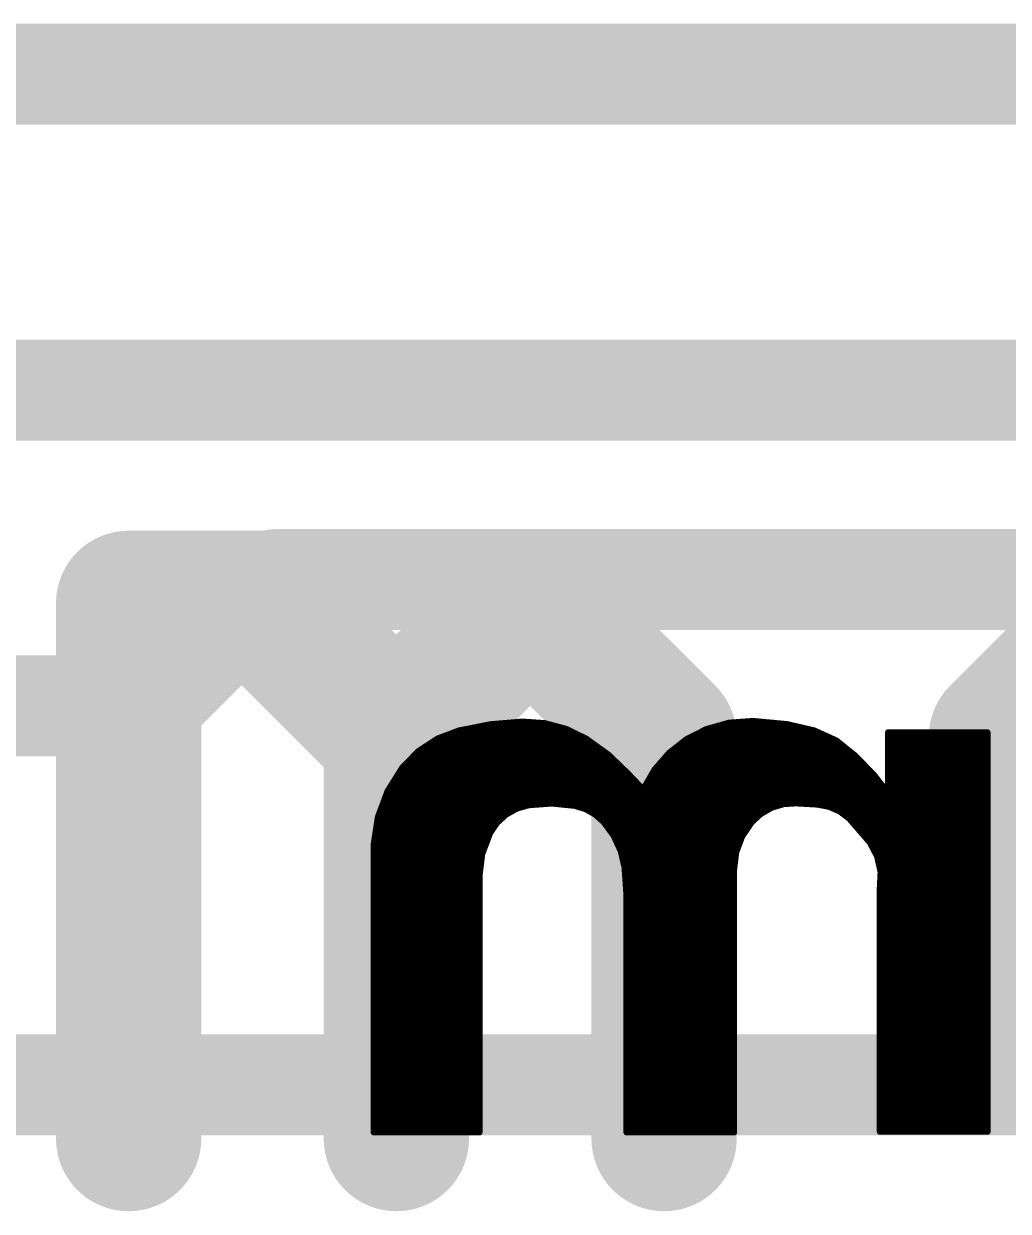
# Model space of a CAD drawing. Extents: x -12 to 102, y -12 to 69.
# Drawn here: x 27.307 to 31.265, y 58.928 to 63.703 of the extents above; entities that cross this region are included whole.
import ezdxf

# ---------------------------------------------------------------- set-up
doc = ezdxf.new("R2010")
doc.units = 0
for name, color, linetype in [('1', 12, 'CONTINUOUS'), ('16', 132, 'CONTINUOUS'), ('21', 41, 'CONTINUOUS'), ('22', 40, 'CONTINUOUS')]:
    doc.layers.add(name, color=color, linetype=linetype)

msp = doc.modelspace()

# ---------------------------------------------------------------- linework, layer by layer
at = {"layer": '1', "const_width": 0.4064}
msp.add_lwpolyline([(31.75, 63.5), (22.86, 63.5)], dxfattribs=at)
at = {"layer": '16', "const_width": 0.4064}
for points in [[(68.58, 62.23), (26.67, 62.23)], [(28.321, 61.468), (27.813, 60.96)], [(68.072, 61.468), (28.321, 61.468)], [(27.813, 60.96), (24.13, 60.96)], [(64.77, 59.436), (11.43, 59.436)]]:
    msp.add_lwpolyline(points, dxfattribs=at)
at = {"layer": '16', "const_width": 0.2032}
for points in [[(28.321, 61.5696, 1), (28.321, 61.3664)], [(28.3928, 61.3962, 1), (28.2492, 61.5398)], [(27.7412, 61.0318, 1), (27.8848, 60.8882)], [(27.813, 60.8584, 1), (27.813, 61.0616)]]:
    msp.add_lwpolyline(points, format="xyb", dxfattribs=at)
at = {"layer": '21', "const_width": 0.2921}
for points in [[(27.8751, 61.3725, 1), (27.583, 61.3725)], [(27.7291, 61.5185, 1), (27.7291, 61.2264)], [(28.3705, 61.4757, 1), (28.1639, 61.2692)], [(28.2672, 61.2264, 1), (28.2672, 61.5185)], [(29.4466, 61.4757, 1), (29.2401, 61.2692)], [(29.4466, 61.2692, 1), (29.2401, 61.4757)], [(28.9513, 60.8344, 1), (28.6592, 60.8344)], [(30.0275, 60.8344, 1), (29.7354, 60.8344)], [(31.3833, 60.8344, 1), (31.0912, 60.8344)], [(28.702, 60.9377, 1), (28.9086, 60.7311)], [(28.702, 60.7311, 1), (28.9086, 60.9377)], [(29.7782, 60.7311, 1), (29.9847, 60.9377)], [(31.134, 60.9377, 1), (31.3406, 60.7311)], [(31.3406, 59.8615, 1), (31.134, 59.6549)], [(31.0912, 59.7582, 1), (31.3833, 59.7582)], [(27.583, 59.2201, 1), (27.8751, 59.2201)], [(28.6592, 59.2201, 1), (28.9513, 59.2201)], [(29.7354, 59.2201, 1), (30.0275, 59.2201)]]:
    msp.add_lwpolyline(points, format="xyb", dxfattribs=at)
at = {"layer": '21', "const_width": 0.5842}
for points in [[(27.7291, 59.2201), (27.7291, 61.3725)], [(27.7291, 61.3725), (28.2672, 61.3725)], [(28.2672, 61.3725), (28.8053, 60.8344)], [(28.8053, 60.8344), (29.3434, 61.3725)], [(29.3434, 61.3725), (29.8815, 60.8344)], [(31.7754, 61.3725), (31.2373, 60.8344)], [(28.8053, 60.8344), (28.8053, 59.2201)], [(29.8815, 60.8344), (29.8815, 59.2201)], [(31.2373, 60.8344), (31.2373, 59.7582)], [(31.2373, 59.7582), (31.7754, 59.2201)]]:
    msp.add_lwpolyline(points, dxfattribs=at)
at = {"layer": '22', "const_width": 0.0254}
for points in [[(29.1836, 60.8858), (29.0576, 60.8609)], [(29.1736, 60.8838), (29.4255, 60.8838)], [(29.3116, 60.8965), (29.1836, 60.8858)], [(29.401, 60.8904), (29.3116, 60.8965)], [(29.4876, 60.8672), (29.401, 60.8904)], [(30.143, 60.8921), (30.0507, 60.866)], [(30.1138, 60.8838), (30.3867, 60.8838)], [(30.2387, 60.899), (30.143, 60.8921)], [(30.3759, 60.8863), (30.2387, 60.899)], [(30.4851, 60.8609), (30.3759, 60.8863)], [(28.971, 60.8282), (28.8935, 60.7775)], [(29.0576, 60.8609), (28.971, 60.8282)], [(28.9836, 60.833), (29.5577, 60.833)], [(29.051, 60.8584), (29.5056, 60.8584)], [(29.5681, 60.8279), (29.4876, 60.8672)], [(29.657, 60.7641), (29.5681, 60.8279)], [(29.9717, 60.8257), (29.9019, 60.771)], [(30.0507, 60.866), (29.9717, 60.8257)], [(29.9861, 60.833), (30.5465, 60.833)], [(30.0358, 60.8584), (30.4906, 60.8584)], [(30.574, 60.8205), (30.4851, 60.8609)], [(31.181, 60.8533), (30.7823, 60.8533)], [(30.7823, 60.8533), (30.7823, 60.6323)], [(30.7823, 60.833), (31.181, 60.833)], [(31.181, 59.248), (31.181, 60.8533)], [(28.8935, 60.7775), (28.829, 60.7111)], [(28.9007, 60.7822), (29.6318, 60.7822)], [(28.9395, 60.8076), (29.5964, 60.8076)], [(29.9161, 60.7822), (30.6217, 60.7822)], [(29.9486, 60.8076), (30.5901, 60.8076)], [(30.6502, 60.7593), (30.574, 60.8205)], [(30.7823, 60.8076), (31.181, 60.8076)], [(30.7823, 60.7822), (31.181, 60.7822)], [(28.8487, 60.7314), (29.691, 60.7314)], [(28.8734, 60.7568), (29.6646, 60.7568)], [(29.7358, 60.6882), (29.657, 60.7641)], [(29.9019, 60.771), (29.8437, 60.7041)], [(29.8674, 60.7314), (30.6772, 60.7314)], [(29.8895, 60.7568), (30.6526, 60.7568)], [(30.7264, 60.6806), (30.6502, 60.7593)], [(30.7823, 60.7568), (31.181, 60.7568)], [(30.7823, 60.7314), (31.181, 60.7314)], [(28.829, 60.7111), (28.7702, 60.6172)], [(28.8099, 60.6806), (29.743, 60.6806)], [(28.8258, 60.706), (29.7173, 60.706)], [(29.7815, 60.64), (29.7358, 60.6882)], [(29.8437, 60.7041), (29.7993, 60.6273)], [(29.8301, 60.6806), (30.7264, 60.6806)], [(29.8453, 60.706), (30.7018, 60.706)], [(30.7594, 60.6374), (30.7264, 60.6806)], [(30.7823, 60.706), (31.181, 60.706)], [(30.7823, 60.6806), (31.181, 60.6806)], [(28.794, 60.6552), (29.7671, 60.6552)], [(29.7906, 60.6309), (29.7815, 60.64)], [(29.8154, 60.6552), (30.7458, 60.6552)], [(30.7823, 60.6323), (30.7594, 60.6374)], [(30.7823, 60.6552), (31.181, 60.6552)], [(28.7702, 60.6172), (28.7315, 60.5133)], [(28.7654, 60.6044), (31.181, 60.6044)], [(28.7781, 60.6298), (29.7922, 60.6298)], [(29.7946, 60.6282), (29.7906, 60.6309)], [(29.7993, 60.6273), (29.7946, 60.6282)], [(29.8007, 60.6298), (31.181, 60.6298)], [(28.7465, 60.5536), (29.3104, 60.5536)], [(28.756, 60.579), (31.181, 60.579)], [(29.2464, 60.5236), (29.2895, 60.5477)], [(29.2895, 60.5477), (29.337, 60.5612)], [(29.337, 60.5612), (29.4298, 60.5682)], [(29.4298, 60.5682), (29.5224, 60.5587)], [(29.5224, 60.5587), (29.5659, 60.5454)], [(29.539, 60.5536), (30.322, 60.5536)], [(29.5659, 60.5454), (29.6055, 60.523)], [(30.2704, 60.5264), (30.3137, 60.5511)], [(30.3137, 60.5511), (30.3616, 60.5655)], [(30.3616, 60.5655), (30.4114, 60.5688)], [(30.4114, 60.5688), (30.4978, 60.5638)], [(30.4978, 60.5638), (30.5441, 60.5551)], [(30.5441, 60.5551), (30.5872, 60.5362)], [(30.5476, 60.5536), (31.181, 60.5536)], [(28.7315, 60.5133), (28.7147, 60.4037)], [(28.7299, 60.5028), (29.2237, 60.5028)], [(28.7371, 60.5282), (29.2547, 60.5282)], [(29.1821, 60.4495), (29.2099, 60.4903)], [(29.2099, 60.4903), (29.2464, 60.5236)], [(29.5962, 60.5282), (30.2735, 60.5282)], [(29.6055, 60.523), (29.6393, 60.4926)], [(29.6279, 60.5028), (30.2447, 60.5028)], [(29.6393, 60.4926), (29.6794, 60.4377)], [(30.1949, 60.4354), (30.2336, 60.4926)], [(30.2336, 60.4926), (30.2704, 60.5264)], [(30.5872, 60.5362), (30.6248, 60.5079)], [(30.5978, 60.5282), (31.181, 60.5282)], [(30.6248, 60.5079), (30.7086, 60.4114)], [(30.6292, 60.5028), (31.181, 60.5028)], [(28.7221, 60.452), (29.1838, 60.452)], [(28.726, 60.4774), (29.2012, 60.4774)], [(29.1499, 60.3645), (29.1821, 60.4495)], [(29.6504, 60.4774), (30.2233, 60.4774)], [(29.6689, 60.452), (30.2061, 60.452)], [(30.6513, 60.4774), (31.181, 60.4774)], [(30.6733, 60.452), (31.181, 60.452)], [(28.7147, 60.4037), (28.7147, 59.2455)], [(28.7147, 60.4012), (29.1638, 60.4012)], [(28.7182, 60.4266), (29.1734, 60.4266)], [(29.6794, 60.4377), (29.7077, 60.376)], [(29.6845, 60.4266), (30.1916, 60.4266)], [(29.6961, 60.4012), (30.1821, 60.4012)], [(30.1707, 60.3707), (30.1949, 60.4354)], [(30.6954, 60.4266), (31.181, 60.4266)], [(30.7086, 60.4114), (30.7384, 60.3548)], [(30.714, 60.4012), (31.181, 60.4012)], [(28.7147, 60.3758), (29.1541, 60.3758)], [(28.7147, 60.3504), (29.1481, 60.3504)], [(29.1389, 60.2742), (29.1499, 60.3645)], [(29.7077, 60.376), (29.7231, 60.3098)], [(29.7077, 60.3758), (30.1726, 60.3758)], [(29.7136, 60.3504), (30.1683, 60.3504)], [(30.1625, 60.3021), (30.1707, 60.3707)], [(30.7274, 60.3758), (31.181, 60.3758)], [(30.7384, 60.3548), (30.7523, 60.2924)], [(30.7394, 60.3504), (31.181, 60.3504)], [(28.7147, 60.325), (29.1451, 60.325)], [(28.7147, 60.2996), (29.142, 60.2996)], [(29.7196, 60.325), (30.1652, 60.325)], [(29.7231, 60.3098), (29.7307, 60.198)], [(29.7238, 60.2996), (30.1625, 60.2996)], [(30.1625, 59.2455), (30.1625, 60.3021)], [(30.745, 60.325), (31.181, 60.325)], [(30.7507, 60.2996), (31.181, 60.2996)], [(28.7147, 60.2742), (29.1389, 60.2742)], [(29.1389, 59.2455), (29.1389, 60.2742)], [(29.7255, 60.2742), (30.1625, 60.2742)], [(30.7523, 60.2924), (30.7492, 60.2285)], [(30.7514, 60.2742), (31.181, 60.2742)], [(28.7147, 60.2488), (29.1389, 60.2488)], [(28.7147, 60.2234), (29.1389, 60.2234)], [(29.7272, 60.2488), (30.1625, 60.2488)], [(29.729, 60.2234), (30.1625, 60.2234)], [(30.7492, 60.2285), (30.7492, 59.248)], [(30.7492, 60.2234), (31.181, 60.2234)], [(30.7502, 60.2488), (31.181, 60.2488)], [(28.7147, 60.198), (29.1389, 60.198)], [(28.7147, 60.1726), (29.1389, 60.1726)], [(29.7307, 60.198), (29.7307, 59.2455)], [(29.7307, 60.198), (30.1625, 60.198)], [(29.7307, 60.1726), (30.1625, 60.1726)], [(30.7492, 60.198), (31.181, 60.198)], [(30.7492, 60.1726), (31.181, 60.1726)], [(28.7147, 60.1472), (29.1389, 60.1472)], [(28.7147, 60.1218), (29.1389, 60.1218)], [(29.7307, 60.1472), (30.1625, 60.1472)], [(29.7307, 60.1218), (30.1625, 60.1218)], [(30.7492, 60.1472), (31.181, 60.1472)], [(30.7492, 60.1218), (31.181, 60.1218)], [(28.7147, 60.0964), (29.1389, 60.0964)], [(28.7147, 60.071), (29.1389, 60.071)], [(29.7307, 60.0964), (30.1625, 60.0964)], [(29.7307, 60.071), (30.1625, 60.071)], [(30.7492, 60.0964), (31.181, 60.0964)], [(30.7492, 60.071), (31.181, 60.071)], [(28.7147, 60.0456), (29.1389, 60.0456)], [(28.7147, 60.0202), (29.1389, 60.0202)], [(29.7307, 60.0456), (30.1625, 60.0456)], [(29.7307, 60.0202), (30.1625, 60.0202)], [(30.7492, 60.0456), (31.181, 60.0456)], [(30.7492, 60.0202), (31.181, 60.0202)], [(28.7147, 59.9948), (29.1389, 59.9948)], [(28.7147, 59.9694), (29.1389, 59.9694)], [(29.7307, 59.9948), (30.1625, 59.9948)], [(29.7307, 59.9694), (30.1625, 59.9694)], [(30.7492, 59.9948), (31.181, 59.9948)], [(30.7492, 59.9694), (31.181, 59.9694)], [(28.7147, 59.944), (29.1389, 59.944)], [(28.7147, 59.9186), (29.1389, 59.9186)], [(29.7307, 59.944), (30.1625, 59.944)], [(29.7307, 59.9186), (30.1625, 59.9186)], [(30.7492, 59.944), (31.181, 59.944)], [(30.7492, 59.9186), (31.181, 59.9186)], [(28.7147, 59.8932), (29.1389, 59.8932)], [(29.7307, 59.8932), (30.1625, 59.8932)], [(30.7492, 59.8932), (31.181, 59.8932)], [(28.7147, 59.8678), (29.1389, 59.8678)], [(28.7147, 59.8424), (29.1389, 59.8424)], [(29.7307, 59.8678), (30.1625, 59.8678)], [(29.7307, 59.8424), (30.1625, 59.8424)], [(30.7492, 59.8678), (31.181, 59.8678)], [(30.7492, 59.8424), (31.181, 59.8424)], [(28.7147, 59.817), (29.1389, 59.817)], [(28.7147, 59.7916), (29.1389, 59.7916)], [(29.7307, 59.817), (30.1625, 59.817)], [(29.7307, 59.7916), (30.1625, 59.7916)], [(30.7492, 59.817), (31.181, 59.817)], [(30.7492, 59.7916), (31.181, 59.7916)], [(28.7147, 59.7662), (29.1389, 59.7662)], [(28.7147, 59.7408), (29.1389, 59.7408)], [(29.7307, 59.7662), (30.1625, 59.7662)], [(29.7307, 59.7408), (30.1625, 59.7408)], [(30.7492, 59.7662), (31.181, 59.7662)], [(30.7492, 59.7408), (31.181, 59.7408)], [(28.7147, 59.7154), (29.1389, 59.7154)], [(28.7147, 59.69), (29.1389, 59.69)], [(29.7307, 59.7154), (30.1625, 59.7154)], [(29.7307, 59.69), (30.1625, 59.69)], [(30.7492, 59.7154), (31.181, 59.7154)], [(30.7492, 59.69), (31.181, 59.69)], [(28.7147, 59.6646), (29.1389, 59.6646)], [(28.7147, 59.6392), (29.1389, 59.6392)], [(29.7307, 59.6646), (30.1625, 59.6646)], [(29.7307, 59.6392), (30.1625, 59.6392)], [(30.7492, 59.6646), (31.181, 59.6646)], [(30.7492, 59.6392), (31.181, 59.6392)], [(28.7147, 59.6138), (29.1389, 59.6138)], [(28.7147, 59.5884), (29.1389, 59.5884)], [(29.7307, 59.6138), (30.1625, 59.6138)], [(29.7307, 59.5884), (30.1625, 59.5884)], [(30.7492, 59.6138), (31.181, 59.6138)], [(30.7492, 59.5884), (31.181, 59.5884)], [(28.7147, 59.563), (29.1389, 59.563)], [(28.7147, 59.5376), (29.1389, 59.5376)], [(29.7307, 59.563), (30.1625, 59.563)], [(29.7307, 59.5376), (30.1625, 59.5376)], [(30.7492, 59.563), (31.181, 59.563)], [(30.7492, 59.5376), (31.181, 59.5376)], [(28.7147, 59.5122), (29.1389, 59.5122)], [(28.7147, 59.4868), (29.1389, 59.4868)], [(29.7307, 59.5122), (30.1625, 59.5122)], [(29.7307, 59.4868), (30.1625, 59.4868)], [(30.7492, 59.5122), (31.181, 59.5122)], [(30.7492, 59.4868), (31.181, 59.4868)], [(28.7147, 59.4614), (29.1389, 59.4614)], [(29.7307, 59.4614), (30.1625, 59.4614)], [(30.7492, 59.4614), (31.181, 59.4614)], [(28.7147, 59.436), (29.1389, 59.436)], [(28.7147, 59.4106), (29.1389, 59.4106)], [(29.7307, 59.436), (30.1625, 59.436)], [(29.7307, 59.4106), (30.1625, 59.4106)], [(30.7492, 59.436), (31.181, 59.436)], [(30.7492, 59.4106), (31.181, 59.4106)], [(28.7147, 59.3852), (29.1389, 59.3852)], [(28.7147, 59.3598), (29.1389, 59.3598)], [(29.7307, 59.3852), (30.1625, 59.3852)], [(29.7307, 59.3598), (30.1625, 59.3598)], [(30.7492, 59.3852), (31.181, 59.3852)], [(30.7492, 59.3598), (31.181, 59.3598)], [(28.7147, 59.3344), (29.1389, 59.3344)], [(28.7147, 59.309), (29.1389, 59.309)], [(29.7307, 59.3344), (30.1625, 59.3344)], [(29.7307, 59.309), (30.1625, 59.309)], [(30.7492, 59.3344), (31.181, 59.3344)], [(30.7492, 59.309), (31.181, 59.309)], [(28.7147, 59.2836), (29.1389, 59.2836)], [(28.7147, 59.2582), (29.1389, 59.2582)], [(29.7307, 59.2836), (30.1625, 59.2836)], [(29.7307, 59.2582), (30.1625, 59.2582)], [(30.7492, 59.2836), (31.181, 59.2836)], [(30.7492, 59.2582), (31.181, 59.2582)], [(30.7492, 59.248), (31.181, 59.248)], [(28.7147, 59.2455), (29.1389, 59.2455)], [(29.7307, 59.2455), (30.1625, 59.2455)]]:
    msp.add_lwpolyline(points, dxfattribs=at)
at = {"layer": '22', "const_width": 0.0127}
for points in [[(29.1736, 60.8901, 1), (29.1736, 60.8775)], [(29.1831, 60.8921, 1), (29.1841, 60.8795)], [(29.1848, 60.8796, 1), (29.1824, 60.892)], [(29.312, 60.9028, 1), (29.3112, 60.8902)], [(29.3121, 60.8902, 1), (29.3111, 60.9028)], [(29.4026, 60.8965, 1), (29.3994, 60.8842)], [(29.4006, 60.884, 1), (29.4014, 60.8967)], [(29.4255, 60.8775, 1), (29.4255, 60.8901)], [(30.1138, 60.8901, 1), (30.1138, 60.8775)], [(30.1426, 60.8984, 1), (30.1435, 60.8857)], [(30.1447, 60.8859, 1), (30.1413, 60.8982)], [(30.2393, 60.9053, 1), (30.2381, 60.8927)], [(30.2392, 60.8927, 1), (30.2382, 60.9053)], [(30.3773, 60.8925, 1), (30.3745, 60.8801)], [(30.3753, 60.88, 1), (30.3765, 60.8926)], [(30.3867, 60.8775, 1), (30.3867, 60.8901)], [(28.9687, 60.8342, 1), (28.9732, 60.8223)], [(28.9744, 60.8229, 1), (28.9675, 60.8336)], [(28.9836, 60.8394, 1), (28.9836, 60.8267)], [(29.051, 60.8648, 1), (29.051, 60.8521)], [(29.0564, 60.8671, 1), (29.0588, 60.8547)], [(29.0598, 60.855, 1), (29.0554, 60.8668)], [(29.4904, 60.8729, 1), (29.4848, 60.8615)], [(29.4859, 60.8611, 1), (29.4892, 60.8733)], [(29.5056, 60.8521, 1), (29.5056, 60.8648)], [(29.5577, 60.8267, 1), (29.5577, 60.8394)], [(29.5718, 60.8331, 1), (29.5644, 60.8227)], [(29.5653, 60.8222, 1), (29.5709, 60.8336)], [(29.9688, 60.8313, 1), (29.9746, 60.82)], [(29.9756, 60.8207, 1), (29.9678, 60.8307)], [(29.9861, 60.8394, 1), (29.9861, 60.8267)], [(30.0358, 60.8648, 1), (30.0358, 60.8521)], [(30.049, 60.8721, 1), (30.0524, 60.8599)], [(30.0536, 60.8603, 1), (30.0478, 60.8717)], [(30.4877, 60.8667, 1), (30.4825, 60.8551)], [(30.4837, 60.8547, 1), (30.4865, 60.8671)], [(30.4906, 60.8521, 1), (30.4906, 60.8648)], [(30.5465, 60.8267, 1), (30.5465, 60.8394)], [(30.7823, 60.8597, 1), (30.7823, 60.847)], [(30.7823, 60.8394, 1), (30.7823, 60.8267)], [(30.7887, 60.8533, 1), (30.776, 60.8533)], [(31.1874, 60.8533, 1), (31.1746, 60.8533)], [(31.181, 60.847, 1), (31.181, 60.8597)], [(31.181, 60.8267, 1), (31.181, 60.8394)], [(28.89, 60.7828, 1), (28.897, 60.7722)], [(28.8981, 60.7731, 1), (28.889, 60.7819)], [(28.9007, 60.7886, 1), (28.9007, 60.7759)], [(28.9395, 60.8139, 1), (28.9395, 60.8013)], [(29.5964, 60.8013, 1), (29.5964, 60.8139)], [(29.6318, 60.7759, 1), (29.6318, 60.7886)], [(29.9161, 60.7886, 1), (29.9161, 60.7759)], [(29.9486, 60.8139, 1), (29.9486, 60.8013)], [(30.578, 60.8254, 1), (30.5701, 60.8155)], [(30.5714, 60.8147, 1), (30.5767, 60.8262)], [(30.5901, 60.8013, 1), (30.5901, 60.8139)], [(30.6217, 60.7759, 1), (30.6217, 60.7886)], [(30.7823, 60.8139, 1), (30.7823, 60.8013)], [(30.7823, 60.7886, 1), (30.7823, 60.7759)], [(31.181, 60.8013, 1), (31.181, 60.8139)], [(31.181, 60.7759, 1), (31.181, 60.7886)], [(28.8487, 60.7377, 1), (28.8487, 60.7251)], [(28.8734, 60.7632, 1), (28.8734, 60.7505)], [(29.6614, 60.7687, 1), (29.6526, 60.7595)], [(29.6533, 60.7589, 1), (29.6607, 60.7693)], [(29.6646, 60.7505, 1), (29.6646, 60.7632)], [(29.691, 60.7251, 1), (29.691, 60.7377)], [(29.8674, 60.7377, 1), (29.8674, 60.7251)], [(29.8895, 60.7632, 1), (29.8895, 60.7505)], [(29.8979, 60.776, 1), (29.9058, 60.766)], [(29.9066, 60.7669, 1), (29.8971, 60.7752)], [(30.6548, 60.7637, 1), (30.6456, 60.7549)], [(30.6462, 60.7543, 1), (30.6542, 60.7643)], [(30.6526, 60.7505, 1), (30.6526, 60.7632)], [(30.6772, 60.7251, 1), (30.6772, 60.7377)], [(30.7823, 60.7632, 1), (30.7823, 60.7505)], [(30.7823, 60.7377, 1), (30.7823, 60.7251)], [(31.181, 60.7505, 1), (31.181, 60.7632)], [(31.181, 60.7251, 1), (31.181, 60.7377)], [(28.8099, 60.687, 1), (28.8099, 60.6743)], [(28.8258, 60.7124, 1), (28.8258, 60.6997)], [(28.8244, 60.7155, 1), (28.8336, 60.7067)], [(28.8344, 60.7077, 1), (28.8236, 60.7145)], [(29.7173, 60.6997, 1), (29.7173, 60.7124)], [(29.7404, 60.6926, 1), (29.7312, 60.6838)], [(29.7314, 60.6836, 1), (29.7402, 60.6928)], [(29.743, 60.6743, 1), (29.743, 60.687)], [(29.8301, 60.687, 1), (29.8301, 60.6743)], [(29.8389, 60.7083, 1), (29.8485, 60.6999)], [(29.8492, 60.7009, 1), (29.8382, 60.7073)], [(29.8453, 60.7124, 1), (29.8453, 60.6997)], [(30.7018, 60.6997, 1), (30.7018, 60.7124)], [(30.7314, 60.6845, 1), (30.7214, 60.6767)], [(30.7264, 60.6743, 1), (30.7264, 60.687)], [(30.7823, 60.7124, 1), (30.7823, 60.6997)], [(30.7823, 60.687, 1), (30.7823, 60.6743)], [(31.181, 60.6997, 1), (31.181, 60.7124)], [(31.181, 60.6743, 1), (31.181, 60.687)], [(28.794, 60.6615, 1), (28.794, 60.6489)], [(29.7671, 60.6489, 1), (29.7671, 60.6615)], [(29.786, 60.6445, 1), (29.777, 60.6355)], [(29.7769, 60.6356, 1), (29.7861, 60.6444)], [(29.8154, 60.6615, 1), (29.8154, 60.6489)], [(30.7218, 60.6762, 1), (30.731, 60.685)], [(30.7458, 60.6489, 1), (30.7458, 60.6615)], [(30.7608, 60.6436, 1), (30.758, 60.6312)], [(30.7544, 60.6335, 1), (30.7644, 60.6413)], [(30.7823, 60.6615, 1), (30.7823, 60.6489)], [(31.181, 60.6489, 1), (31.181, 60.6615)], [(28.7654, 60.6108, 1), (28.7654, 60.5981)], [(28.7648, 60.6205, 1), (28.7755, 60.6138)], [(28.7761, 60.6149, 1), (28.7642, 60.6194)], [(28.7781, 60.6362, 1), (28.7781, 60.6235)], [(29.7941, 60.6362, 1), (29.7871, 60.6256)], [(29.7861, 60.6264, 1), (29.7951, 60.6354)], [(29.7958, 60.6345, 1), (29.7934, 60.622)], [(29.791, 60.623, 1), (29.7981, 60.6335)], [(29.7922, 60.6235, 1), (29.7922, 60.6362)], [(29.7938, 60.6305, 1), (29.8048, 60.6241)], [(29.8007, 60.6362, 1), (29.8007, 60.6235)], [(29.7981, 60.6211, 1), (29.8005, 60.6335)], [(30.776, 60.6323, 1), (30.7887, 60.6323)], [(30.7809, 60.6261, 1), (30.7837, 60.6385)], [(31.181, 60.6235, 1), (31.181, 60.6362)], [(31.181, 60.5981, 1), (31.181, 60.6108)], [(28.7465, 60.56, 1), (28.7465, 60.5473)], [(28.756, 60.5853, 1), (28.756, 60.5727)], [(29.2878, 60.5538, 1), (29.2913, 60.5415)], [(29.2926, 60.5421, 1), (29.2864, 60.5532)], [(29.3104, 60.5473, 1), (29.3104, 60.56)], [(29.3365, 60.5675, 1), (29.3375, 60.5549)], [(29.3387, 60.5551, 1), (29.3353, 60.5673)], [(29.4305, 60.5745, 1), (29.4292, 60.5618)], [(29.4303, 60.5618, 1), (29.4293, 60.5745)], [(29.5243, 60.5648, 1), (29.5205, 60.5526)], [(29.5218, 60.5524, 1), (29.523, 60.565)], [(29.539, 60.56, 1), (29.539, 60.5473)], [(29.569, 60.5509, 1), (29.5628, 60.5398)], [(29.564, 60.5393, 1), (29.5677, 60.5514)], [(30.3119, 60.5572, 1), (30.3156, 60.545)], [(30.3169, 60.5456, 1), (30.3106, 60.5566)], [(30.322, 60.5473, 1), (30.322, 60.56)], [(30.3612, 60.5718, 1), (30.362, 60.5592)], [(30.3634, 60.5594, 1), (30.3597, 60.5716)], [(30.4118, 60.5751, 1), (30.411, 60.5625)], [(30.4118, 60.5625, 1), (30.411, 60.5751)], [(30.499, 60.57, 1), (30.4966, 60.5576)], [(30.4974, 60.5575, 1), (30.4982, 60.5701)], [(30.5466, 60.561, 1), (30.5415, 60.5493)], [(30.5476, 60.56, 1), (30.5476, 60.5473)], [(30.5429, 60.5489, 1), (30.5452, 60.5614)], [(31.181, 60.5727, 1), (31.181, 60.5853)], [(31.181, 60.5473, 1), (31.181, 60.56)], [(28.7299, 60.5091, 1), (28.7299, 60.4965)], [(28.7256, 60.5155, 1), (28.7375, 60.511)], [(28.7378, 60.5123, 1), (28.7253, 60.5142)], [(28.7371, 60.5346, 1), (28.7371, 60.5219)], [(29.2152, 60.4867, 1), (29.2047, 60.4939)], [(29.2237, 60.4965, 1), (29.2237, 60.5091)], [(29.2433, 60.5291, 1), (29.2495, 60.518)], [(29.2507, 60.5189, 1), (29.2421, 60.5283)], [(29.2547, 60.5219, 1), (29.2547, 60.5346)], [(29.5962, 60.5346, 1), (29.5962, 60.5219)], [(29.6097, 60.5277, 1), (29.6012, 60.5183)], [(29.6023, 60.5175, 1), (29.6086, 60.5285)], [(29.6279, 60.5091, 1), (29.6279, 60.4965)], [(29.6444, 60.4963, 1), (29.6342, 60.4889)], [(29.6351, 60.4879, 1), (29.6435, 60.4973)], [(30.2293, 60.4973, 1), (30.2379, 60.4879)], [(30.2389, 60.489, 1), (30.2283, 60.4962)], [(30.2447, 60.4965, 1), (30.2447, 60.5091)], [(30.2672, 60.5319, 1), (30.2735, 60.5209)], [(30.2747, 60.5217, 1), (30.2661, 60.5311)], [(30.2735, 60.5219, 1), (30.2735, 60.5346)], [(30.591, 60.5413, 1), (30.5833, 60.5311)], [(30.5846, 60.5304, 1), (30.5897, 60.542)], [(30.5978, 60.5346, 1), (30.5978, 60.5219)], [(30.6296, 60.5121, 1), (30.62, 60.5037)], [(30.621, 60.5028, 1), (30.6286, 60.513)], [(30.6292, 60.5091, 1), (30.6292, 60.4965)], [(31.181, 60.5219, 1), (31.181, 60.5346)], [(31.181, 60.4965, 1), (31.181, 60.5091)], [(28.7221, 60.4584, 1), (28.7221, 60.4457)], [(28.726, 60.4838, 1), (28.726, 60.4711)], [(29.1769, 60.4531, 1), (29.1873, 60.4459)], [(29.188, 60.4472, 1), (29.1762, 60.4518)], [(29.1838, 60.4457, 1), (29.1838, 60.4584)], [(29.2012, 60.4711, 1), (29.2012, 60.4838)], [(29.2057, 60.495, 1), (29.2142, 60.4856)], [(29.6504, 60.4838, 1), (29.6504, 60.4711)], [(29.6689, 60.4584, 1), (29.6689, 60.4457)], [(30.2061, 60.4457, 1), (30.2061, 60.4584)], [(30.2233, 60.4711, 1), (30.2233, 60.4838)], [(30.6513, 60.4838, 1), (30.6513, 60.4711)], [(30.6733, 60.4584, 1), (30.6733, 60.4457)], [(31.181, 60.4711, 1), (31.181, 60.4838)], [(31.181, 60.4457, 1), (31.181, 60.4584)], [(28.7211, 60.4037, 1), (28.7083, 60.4037)], [(28.7147, 60.4076, 1), (28.7147, 60.3949)], [(28.7084, 60.4047, 1), (28.721, 60.4027)], [(28.7182, 60.4329, 1), (28.7182, 60.4203)], [(29.1638, 60.3949, 1), (29.1638, 60.4076)], [(29.1734, 60.4203, 1), (29.1734, 60.4329)], [(29.6851, 60.4404, 1), (29.6736, 60.4351)], [(29.6742, 60.434, 1), (29.6845, 60.4415)], [(29.6845, 60.4329, 1), (29.6845, 60.4203)], [(29.6961, 60.4076, 1), (29.6961, 60.3949)], [(30.1821, 60.3949, 1), (30.1821, 60.4076)], [(30.1896, 60.439, 1), (30.2001, 60.4318)], [(30.2008, 60.4332, 1), (30.1889, 60.4376)], [(30.1916, 60.4203, 1), (30.1916, 60.4329)], [(30.6954, 60.4329, 1), (30.6954, 60.4203)], [(30.7142, 60.4144, 1), (30.703, 60.4084)], [(30.7038, 60.4072, 1), (30.7134, 60.4156)], [(30.714, 60.4076, 1), (30.714, 60.3949)], [(31.181, 60.4203, 1), (31.181, 60.4329)], [(31.181, 60.3949, 1), (31.181, 60.4076)], [(28.7147, 60.3822, 1), (28.7147, 60.3695)], [(28.7147, 60.3567, 1), (28.7147, 60.3441)], [(29.1562, 60.3637, 1), (29.1435, 60.3652)], [(29.1439, 60.3667, 1), (29.1558, 60.3622)], [(29.1481, 60.3441, 1), (29.1481, 60.3567)], [(29.1541, 60.3695, 1), (29.1541, 60.3822)], [(29.7139, 60.3774, 1), (29.7015, 60.3745)], [(29.7077, 60.3822, 1), (29.7077, 60.3695)], [(29.7019, 60.3733, 1), (29.7134, 60.3786)], [(29.7136, 60.3567, 1), (29.7136, 60.3441)], [(30.177, 60.3699, 1), (30.1644, 60.3714)], [(30.1648, 60.3729, 1), (30.1767, 60.3685)], [(30.1683, 60.3441, 1), (30.1683, 60.3567)], [(30.1726, 60.3695, 1), (30.1726, 60.3822)], [(30.7274, 60.3822, 1), (30.7274, 60.3695)], [(30.7446, 60.3562, 1), (30.7322, 60.3534)], [(30.7328, 60.3519, 1), (30.744, 60.3578)], [(30.7394, 60.3567, 1), (30.7394, 60.3441)], [(31.181, 60.3695, 1), (31.181, 60.3822)], [(31.181, 60.3441, 1), (31.181, 60.3567)], [(28.7147, 60.3314, 1), (28.7147, 60.3187)], [(28.7147, 60.306, 1), (28.7147, 60.2933)], [(29.142, 60.2933, 1), (29.142, 60.306)], [(29.1451, 60.3187, 1), (29.1451, 60.3314)], [(29.7196, 60.3314, 1), (29.7196, 60.3187)], [(29.7294, 60.3102, 1), (29.7168, 60.3094)], [(29.7169, 60.3084, 1), (29.7293, 60.3112)], [(29.7238, 60.306, 1), (29.7238, 60.2933)], [(30.1689, 60.3021, 1), (30.1562, 60.3021)], [(30.1625, 60.2933, 1), (30.1625, 60.306)], [(30.1652, 60.3187, 1), (30.1652, 60.3314)], [(30.745, 60.3314, 1), (30.745, 60.3187)], [(30.7507, 60.306, 1), (30.7507, 60.2933)], [(31.181, 60.3187, 1), (31.181, 60.3314)], [(31.181, 60.2933, 1), (31.181, 60.306)], [(28.7147, 60.2805, 1), (28.7147, 60.2679)], [(29.1326, 60.275, 1), (29.1452, 60.2734)], [(29.1453, 60.2742, 1), (29.1326, 60.2742)], [(29.1389, 60.2679, 1), (29.1389, 60.2805)], [(29.7255, 60.2805, 1), (29.7255, 60.2679)], [(30.1562, 60.3029, 1), (30.1688, 60.3013)], [(30.1625, 60.2679, 1), (30.1625, 60.2805)], [(30.7514, 60.2805, 1), (30.7514, 60.2679)], [(30.7586, 60.2921, 1), (30.7459, 60.2927)], [(30.7461, 60.291, 1), (30.7585, 60.2938)], [(31.181, 60.2679, 1), (31.181, 60.2805)], [(28.7147, 60.2552, 1), (28.7147, 60.2425)], [(28.7147, 60.2298, 1), (28.7147, 60.2171)], [(29.1389, 60.2425, 1), (29.1389, 60.2552)], [(29.1389, 60.2171, 1), (29.1389, 60.2298)], [(29.7272, 60.2552, 1), (29.7272, 60.2425)], [(29.729, 60.2298, 1), (29.729, 60.2171)], [(30.1625, 60.2425, 1), (30.1625, 60.2552)], [(30.1625, 60.2171, 1), (30.1625, 60.2298)], [(30.7556, 60.2285, 1), (30.7429, 60.2285)], [(30.7492, 60.2298, 1), (30.7492, 60.2171)], [(30.7429, 60.2288, 1), (30.7555, 60.2282)], [(30.7502, 60.2552, 1), (30.7502, 60.2425)], [(31.181, 60.2425, 1), (31.181, 60.2552)], [(31.181, 60.2171, 1), (31.181, 60.2298)], [(28.7147, 60.2043, 1), (28.7147, 60.1917)], [(28.7147, 60.179, 1), (28.7147, 60.1663)], [(29.1389, 60.1917, 1), (29.1389, 60.2043)], [(29.1389, 60.1663, 1), (29.1389, 60.179)], [(29.7371, 60.198, 1), (29.7244, 60.198)], [(29.7307, 60.2043, 1), (29.7307, 60.1917)], [(29.7244, 60.1976, 1), (29.737, 60.1984)], [(29.7307, 60.179, 1), (29.7307, 60.1663)], [(30.1625, 60.1917, 1), (30.1625, 60.2043)], [(30.1625, 60.1663, 1), (30.1625, 60.179)], [(30.7492, 60.2043, 1), (30.7492, 60.1917)], [(30.7492, 60.179, 1), (30.7492, 60.1663)], [(31.181, 60.1917, 1), (31.181, 60.2043)], [(31.181, 60.1663, 1), (31.181, 60.179)], [(28.7147, 60.1536, 1), (28.7147, 60.1409)], [(28.7147, 60.1281, 1), (28.7147, 60.1155)], [(29.1389, 60.1409, 1), (29.1389, 60.1536)], [(29.1389, 60.1155, 1), (29.1389, 60.1281)], [(29.7307, 60.1536, 1), (29.7307, 60.1409)], [(29.7307, 60.1281, 1), (29.7307, 60.1155)], [(30.1625, 60.1409, 1), (30.1625, 60.1536)], [(30.1625, 60.1155, 1), (30.1625, 60.1281)], [(30.7492, 60.1536, 1), (30.7492, 60.1409)], [(30.7492, 60.1281, 1), (30.7492, 60.1155)], [(31.181, 60.1409, 1), (31.181, 60.1536)], [(31.181, 60.1155, 1), (31.181, 60.1281)], [(28.7147, 60.1028, 1), (28.7147, 60.0901)], [(28.7147, 60.0774, 1), (28.7147, 60.0647)], [(29.1389, 60.0901, 1), (29.1389, 60.1028)], [(29.1389, 60.0647, 1), (29.1389, 60.0774)], [(29.7307, 60.1028, 1), (29.7307, 60.0901)], [(29.7307, 60.0774, 1), (29.7307, 60.0647)], [(30.1625, 60.0901, 1), (30.1625, 60.1028)], [(30.1625, 60.0647, 1), (30.1625, 60.0774)], [(30.7492, 60.1028, 1), (30.7492, 60.0901)], [(30.7492, 60.0774, 1), (30.7492, 60.0647)], [(31.181, 60.0901, 1), (31.181, 60.1028)], [(31.181, 60.0647, 1), (31.181, 60.0774)], [(28.7147, 60.0519, 1), (28.7147, 60.0393)], [(28.7147, 60.0266, 1), (28.7147, 60.0139)], [(29.1389, 60.0393, 1), (29.1389, 60.0519)], [(29.1389, 60.0139, 1), (29.1389, 60.0266)], [(29.7307, 60.0519, 1), (29.7307, 60.0393)], [(29.7307, 60.0266, 1), (29.7307, 60.0139)], [(30.1625, 60.0393, 1), (30.1625, 60.0519)], [(30.1625, 60.0139, 1), (30.1625, 60.0266)], [(30.7492, 60.0519, 1), (30.7492, 60.0393)], [(30.7492, 60.0266, 1), (30.7492, 60.0139)], [(31.181, 60.0393, 1), (31.181, 60.0519)], [(31.181, 60.0139, 1), (31.181, 60.0266)], [(28.7147, 60.0012, 1), (28.7147, 59.9885)], [(28.7147, 59.9757, 1), (28.7147, 59.9631)], [(29.1389, 59.9885, 1), (29.1389, 60.0012)], [(29.1389, 59.9631, 1), (29.1389, 59.9757)], [(29.7307, 60.0012, 1), (29.7307, 59.9885)], [(29.7307, 59.9757, 1), (29.7307, 59.9631)], [(30.1625, 59.9885, 1), (30.1625, 60.0012)], [(30.1625, 59.9631, 1), (30.1625, 59.9757)], [(30.7492, 60.0012, 1), (30.7492, 59.9885)], [(30.7492, 59.9757, 1), (30.7492, 59.9631)], [(31.181, 59.9885, 1), (31.181, 60.0012)], [(31.181, 59.9631, 1), (31.181, 59.9757)], [(28.7147, 59.9504, 1), (28.7147, 59.9377)], [(28.7147, 59.925, 1), (28.7147, 59.9123)], [(29.1389, 59.9377, 1), (29.1389, 59.9504)], [(29.1389, 59.9123, 1), (29.1389, 59.925)], [(29.7307, 59.9504, 1), (29.7307, 59.9377)], [(29.7307, 59.925, 1), (29.7307, 59.9123)], [(30.1625, 59.9377, 1), (30.1625, 59.9504)], [(30.1625, 59.9123, 1), (30.1625, 59.925)], [(30.7492, 59.9504, 1), (30.7492, 59.9377)], [(30.7492, 59.925, 1), (30.7492, 59.9123)], [(31.181, 59.9377, 1), (31.181, 59.9504)], [(31.181, 59.9123, 1), (31.181, 59.925)], [(28.7147, 59.8995, 1), (28.7147, 59.8869)], [(29.1389, 59.8869, 1), (29.1389, 59.8995)], [(29.7307, 59.8995, 1), (29.7307, 59.8869)], [(30.1625, 59.8869, 1), (30.1625, 59.8995)], [(30.7492, 59.8995, 1), (30.7492, 59.8869)], [(31.181, 59.8869, 1), (31.181, 59.8995)], [(28.7147, 59.8742, 1), (28.7147, 59.8615)], [(28.7147, 59.8488, 1), (28.7147, 59.8361)], [(29.1389, 59.8615, 1), (29.1389, 59.8742)], [(29.1389, 59.8361, 1), (29.1389, 59.8488)], [(29.7307, 59.8742, 1), (29.7307, 59.8615)], [(29.7307, 59.8488, 1), (29.7307, 59.8361)], [(30.1625, 59.8615, 1), (30.1625, 59.8742)], [(30.1625, 59.8361, 1), (30.1625, 59.8488)], [(30.7492, 59.8742, 1), (30.7492, 59.8615)], [(30.7492, 59.8488, 1), (30.7492, 59.8361)], [(31.181, 59.8615, 1), (31.181, 59.8742)], [(31.181, 59.8361, 1), (31.181, 59.8488)], [(28.7147, 59.8233, 1), (28.7147, 59.8107)], [(28.7147, 59.798, 1), (28.7147, 59.7853)], [(29.1389, 59.8107, 1), (29.1389, 59.8233)], [(29.1389, 59.7853, 1), (29.1389, 59.798)], [(29.7307, 59.8233, 1), (29.7307, 59.8107)], [(29.7307, 59.798, 1), (29.7307, 59.7853)], [(30.1625, 59.8107, 1), (30.1625, 59.8233)], [(30.1625, 59.7853, 1), (30.1625, 59.798)], [(30.7492, 59.8233, 1), (30.7492, 59.8107)], [(30.7492, 59.798, 1), (30.7492, 59.7853)], [(31.181, 59.8107, 1), (31.181, 59.8233)], [(31.181, 59.7853, 1), (31.181, 59.798)], [(28.7147, 59.7726, 1), (28.7147, 59.7599)], [(28.7147, 59.7471, 1), (28.7147, 59.7345)], [(29.1389, 59.7599, 1), (29.1389, 59.7726)], [(29.1389, 59.7345, 1), (29.1389, 59.7471)], [(29.7307, 59.7726, 1), (29.7307, 59.7599)], [(29.7307, 59.7471, 1), (29.7307, 59.7345)], [(30.1625, 59.7599, 1), (30.1625, 59.7726)], [(30.1625, 59.7345, 1), (30.1625, 59.7471)], [(30.7492, 59.7726, 1), (30.7492, 59.7599)], [(30.7492, 59.7471, 1), (30.7492, 59.7345)], [(31.181, 59.7599, 1), (31.181, 59.7726)], [(31.181, 59.7345, 1), (31.181, 59.7471)], [(28.7147, 59.7218, 1), (28.7147, 59.7091)], [(28.7147, 59.6964, 1), (28.7147, 59.6837)], [(29.1389, 59.7091, 1), (29.1389, 59.7218)], [(29.1389, 59.6837, 1), (29.1389, 59.6964)], [(29.7307, 59.7218, 1), (29.7307, 59.7091)], [(29.7307, 59.6964, 1), (29.7307, 59.6837)], [(30.1625, 59.7091, 1), (30.1625, 59.7218)], [(30.1625, 59.6837, 1), (30.1625, 59.6964)], [(30.7492, 59.7218, 1), (30.7492, 59.7091)], [(30.7492, 59.6964, 1), (30.7492, 59.6837)], [(31.181, 59.7091, 1), (31.181, 59.7218)], [(31.181, 59.6837, 1), (31.181, 59.6964)], [(28.7147, 59.6709, 1), (28.7147, 59.6583)], [(28.7147, 59.6456, 1), (28.7147, 59.6329)], [(29.1389, 59.6583, 1), (29.1389, 59.6709)], [(29.1389, 59.6329, 1), (29.1389, 59.6456)], [(29.7307, 59.6709, 1), (29.7307, 59.6583)], [(29.7307, 59.6456, 1), (29.7307, 59.6329)], [(30.1625, 59.6583, 1), (30.1625, 59.6709)], [(30.1625, 59.6329, 1), (30.1625, 59.6456)], [(30.7492, 59.6709, 1), (30.7492, 59.6583)], [(30.7492, 59.6456, 1), (30.7492, 59.6329)], [(31.181, 59.6583, 1), (31.181, 59.6709)], [(31.181, 59.6329, 1), (31.181, 59.6456)], [(28.7147, 59.6202, 1), (28.7147, 59.6075)], [(28.7147, 59.5947, 1), (28.7147, 59.5821)], [(29.1389, 59.6075, 1), (29.1389, 59.6202)], [(29.1389, 59.5821, 1), (29.1389, 59.5947)], [(29.7307, 59.6202, 1), (29.7307, 59.6075)], [(29.7307, 59.5947, 1), (29.7307, 59.5821)], [(30.1625, 59.6075, 1), (30.1625, 59.6202)], [(30.1625, 59.5821, 1), (30.1625, 59.5947)], [(30.7492, 59.6202, 1), (30.7492, 59.6075)], [(30.7492, 59.5947, 1), (30.7492, 59.5821)], [(31.181, 59.6075, 1), (31.181, 59.6202)], [(31.181, 59.5821, 1), (31.181, 59.5947)], [(28.7147, 59.5694, 1), (28.7147, 59.5567)], [(28.7147, 59.544, 1), (28.7147, 59.5313)], [(29.1389, 59.5567, 1), (29.1389, 59.5694)], [(29.1389, 59.5313, 1), (29.1389, 59.544)], [(29.7307, 59.5694, 1), (29.7307, 59.5567)], [(29.7307, 59.544, 1), (29.7307, 59.5313)], [(30.1625, 59.5567, 1), (30.1625, 59.5694)], [(30.1625, 59.5313, 1), (30.1625, 59.544)], [(30.7492, 59.5694, 1), (30.7492, 59.5567)], [(30.7492, 59.544, 1), (30.7492, 59.5313)], [(31.181, 59.5567, 1), (31.181, 59.5694)], [(31.181, 59.5313, 1), (31.181, 59.544)], [(28.7147, 59.5185, 1), (28.7147, 59.5059)], [(28.7147, 59.4931, 1), (28.7147, 59.4805)], [(29.1389, 59.5059, 1), (29.1389, 59.5185)], [(29.1389, 59.4805, 1), (29.1389, 59.4931)], [(29.7307, 59.5185, 1), (29.7307, 59.5059)], [(29.7307, 59.4931, 1), (29.7307, 59.4805)], [(30.1625, 59.5059, 1), (30.1625, 59.5185)], [(30.1625, 59.4805, 1), (30.1625, 59.4931)], [(30.7492, 59.5185, 1), (30.7492, 59.5059)], [(30.7492, 59.4931, 1), (30.7492, 59.4805)], [(31.181, 59.5059, 1), (31.181, 59.5185)], [(31.181, 59.4805, 1), (31.181, 59.4931)], [(28.7147, 59.4678, 1), (28.7147, 59.4551)], [(29.1389, 59.4551, 1), (29.1389, 59.4678)], [(29.7307, 59.4678, 1), (29.7307, 59.4551)], [(30.1625, 59.4551, 1), (30.1625, 59.4678)], [(30.7492, 59.4678, 1), (30.7492, 59.4551)], [(31.181, 59.4551, 1), (31.181, 59.4678)], [(28.7147, 59.4423, 1), (28.7147, 59.4297)], [(28.7147, 59.4169, 1), (28.7147, 59.4043)], [(29.1389, 59.4297, 1), (29.1389, 59.4423)], [(29.1389, 59.4043, 1), (29.1389, 59.4169)], [(29.7307, 59.4423, 1), (29.7307, 59.4297)], [(29.7307, 59.4169, 1), (29.7307, 59.4043)], [(30.1625, 59.4297, 1), (30.1625, 59.4423)], [(30.1625, 59.4043, 1), (30.1625, 59.4169)], [(30.7492, 59.4423, 1), (30.7492, 59.4297)], [(30.7492, 59.4169, 1), (30.7492, 59.4043)], [(31.181, 59.4297, 1), (31.181, 59.4423)], [(31.181, 59.4043, 1), (31.181, 59.4169)], [(28.7147, 59.3916, 1), (28.7147, 59.3789)], [(28.7147, 59.3661, 1), (28.7147, 59.3535)], [(29.1389, 59.3789, 1), (29.1389, 59.3916)], [(29.1389, 59.3535, 1), (29.1389, 59.3661)], [(29.7307, 59.3916, 1), (29.7307, 59.3789)], [(29.7307, 59.3661, 1), (29.7307, 59.3535)], [(30.1625, 59.3789, 1), (30.1625, 59.3916)], [(30.1625, 59.3535, 1), (30.1625, 59.3661)], [(30.7492, 59.3916, 1), (30.7492, 59.3789)], [(30.7492, 59.3661, 1), (30.7492, 59.3535)], [(31.181, 59.3789, 1), (31.181, 59.3916)], [(31.181, 59.3535, 1), (31.181, 59.3661)], [(28.7147, 59.3407, 1), (28.7147, 59.3281)], [(28.7147, 59.3154, 1), (28.7147, 59.3027)], [(29.1389, 59.3281, 1), (29.1389, 59.3407)], [(29.1389, 59.3027, 1), (29.1389, 59.3154)], [(29.7307, 59.3407, 1), (29.7307, 59.3281)], [(29.7307, 59.3154, 1), (29.7307, 59.3027)], [(30.1625, 59.3281, 1), (30.1625, 59.3407)], [(30.1625, 59.3027, 1), (30.1625, 59.3154)], [(30.7492, 59.3407, 1), (30.7492, 59.3281)], [(30.7492, 59.3154, 1), (30.7492, 59.3027)], [(31.181, 59.3281, 1), (31.181, 59.3407)], [(31.181, 59.3027, 1), (31.181, 59.3154)], [(28.7147, 59.2899, 1), (28.7147, 59.2773)], [(28.7147, 59.2645, 1), (28.7147, 59.2519)], [(29.1389, 59.2773, 1), (29.1389, 59.2899)], [(29.1389, 59.2519, 1), (29.1389, 59.2645)], [(29.7307, 59.2899, 1), (29.7307, 59.2773)], [(29.7307, 59.2645, 1), (29.7307, 59.2519)], [(30.1625, 59.2773, 1), (30.1625, 59.2899)], [(30.1625, 59.2519, 1), (30.1625, 59.2645)], [(30.7492, 59.2899, 1), (30.7492, 59.2773)], [(30.7492, 59.2645, 1), (30.7492, 59.2519)], [(30.7492, 59.2544, 1), (30.7492, 59.2417)], [(31.181, 59.2773, 1), (31.181, 59.2899)], [(31.181, 59.2519, 1), (31.181, 59.2645)], [(31.181, 59.2417, 1), (31.181, 59.2544)], [(28.7147, 59.2518, 1), (28.7147, 59.2392)], [(28.7083, 59.2455, 1), (28.7211, 59.2455)], [(29.1326, 59.2455, 1), (29.1453, 59.2455)], [(29.1389, 59.2392, 1), (29.1389, 59.2518)], [(29.7307, 59.2518, 1), (29.7307, 59.2392)], [(29.7244, 59.2455, 1), (29.7371, 59.2455)], [(30.1562, 59.2455, 1), (30.1689, 59.2455)], [(30.1625, 59.2392, 1), (30.1625, 59.2518)], [(30.7429, 59.248, 1), (30.7556, 59.248)], [(31.1746, 59.248, 1), (31.1874, 59.248)]]:
    msp.add_lwpolyline(points, format="xyb", dxfattribs=at)

doc.saveas('drawing.dxf')
